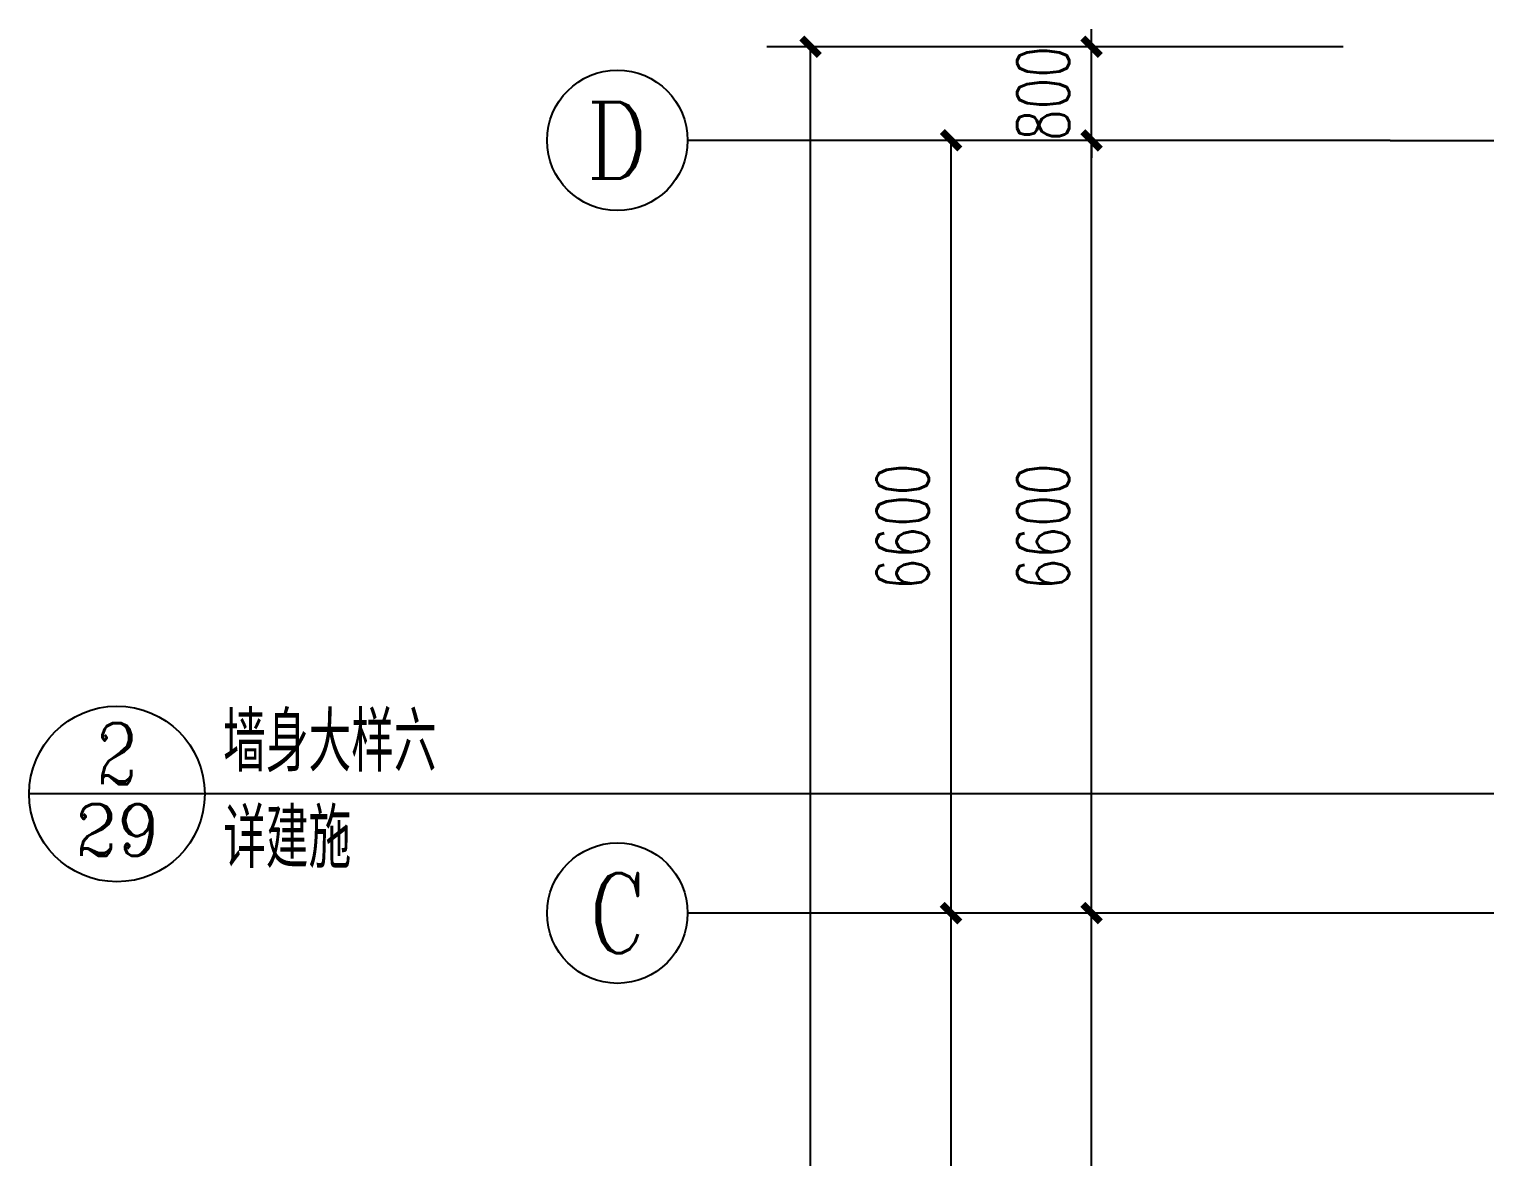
# Model space of a CAD drawing. Extents: x 1738711 to 2346805, y 1189731 to 2516152.
# Drawn here: x 1919160 to 1931595, y 2196677 to 2206309 of the extents above; entities that cross this region are included whole.
import ezdxf
from ezdxf.enums import TextEntityAlignment as Align

# ---------------------------------------------------------------- set-up
doc = ezdxf.new("R2010")
doc.units = 0
doc.header["$LTSCALE"] = 1000
doc.header["$MEASUREMENT"] = 0
for name, color, linetype in [('AXIS', 3, 'Continuous'), ('AXIS_TEXT', 7, 'Continuous'), ('DIM_IDEN', 3, 'Continuous'), ('DOTE', 1, 'Continuous'), ('PUB_DIM', 3, 'Continuous'), ('PUB_TEXT', 7, 'Continuous')]:
    doc.layers.add(name, color=color, linetype=linetype)
doc.styles.add('_TCH_AXIS', font='COMPLEX', dxfattribs={"bigfont": 'GBCBIG'})
doc.styles.add('_TCH_DIM', font='SIMPLEX', dxfattribs={"bigfont": 'GBCBIG'})
doc.styles.add('_TCH_DIM_T3', font='SIMPLEX', dxfattribs={"width": 0.705882, "bigfont": 'GBCBIG'})
doc.styles.add('_TCH_LABEL', font='COMPLEX', dxfattribs={"bigfont": 'GBCBIG'})
doc.styles.add('COMPLEX', font='COMPLEX')
doc.dimstyles.new('_TCH_ARCH&&150', dxfattribs={"dimtxt": 446.25, "dimasz": 150, "dimexe": 375, "dimexo": 450, "dimgap": 189.375, "dimtad": 1, "dimdec": 0, "dimzin": 0, "dimdsep": 46, "dimtxsty": '_TCH_DIM_T3', "dimblk": 'ARCHTICK', "dimcen": 0.09, "dimclrt": 7, "dimazin": 2, "dimtfac": 1, "dimtdec": 0, "dimtix": 1, "dimtmove": 2, "dimatfit": 3, "dimfxl": 1, "dimtolj": 1, "dimtzin": 0, "dimarcsym": 0})

# ---------------------------------------------------------------- blocks, each defined once
blk = doc.blocks.new('_ArchTick')
at = {"color": 0, "linetype": 'ByBlock', "const_width": 0.4}
blk.add_lwpolyline([(-0.5, -0.5), (0.5, 0.5)], dxfattribs=at)
blk = doc.blocks.new('*D3670')
at = {"layer": 'Defpoints', "color": 0, "transparency": 16777216}
for p in [(1928235, 2198759), (1930835, 2198759), (1930835, 2192159)]:
    blk.add_point(p, dxfattribs=at)
at = {"layer": 'PUB_DIM', "color": 0, "lineweight": -2, "transparency": 16777216}
for p, q in [((1930385, 2198759), (1927860, 2198759)), ((1928235, 2192159), (1928235, 2198759)), ((1930385, 2192159), (1927860, 2192159))]:
    blk.add_line(p, q, dxfattribs=at)
at = {"layer": 'PUB_DIM', "color": 0, "lineweight": -2, "transparency": 16777216, "xscale": 150, "yscale": 150, "zscale": 150}
for p, rotation in [((1928235, 2198759), 90), ((1928235, 2192159), 270)]:
    blk.add_blockref('_ArchTick', p, dxfattribs=dict(at, rotation=rotation))
at = {"layer": 'PUB_DIM', "color": 7, "transparency": 16777216, "insert": (1927822, 2195459), "char_height": 446.2, "attachment_point": 5, "rotation": 90, "style": '_TCH_DIM_T3'}
blk.add_mtext('\\A1;6600', dxfattribs=at)
blk = doc.blocks.new('*D3671')
at = {"layer": 'Defpoints', "color": 0, "transparency": 16777216}
for p in [(1928235, 2205359), (1930835, 2205359), (1930835, 2198759)]:
    blk.add_point(p, dxfattribs=at)
at = {"layer": 'PUB_DIM', "color": 0, "lineweight": -2, "transparency": 16777216}
for p, q in [((1930385, 2205359), (1927860, 2205359)), ((1928235, 2198759), (1928235, 2205359)), ((1930385, 2198759), (1927860, 2198759))]:
    blk.add_line(p, q, dxfattribs=at)
at = {"layer": 'PUB_DIM', "color": 0, "lineweight": -2, "transparency": 16777216, "xscale": 150, "yscale": 150, "zscale": 150}
for p, rotation in [((1928235, 2205359), 90), ((1928235, 2198759), 270)]:
    blk.add_blockref('_ArchTick', p, dxfattribs=dict(at, rotation=rotation))
at = {"layer": 'PUB_DIM', "color": 7, "transparency": 16777216, "insert": (1927822, 2202059), "char_height": 446.2, "attachment_point": 5, "rotation": 90, "style": '_TCH_DIM_T3'}
blk.add_mtext('\\A1;6600', dxfattribs=at)
blk = doc.blocks.new('*D3672')
at = {"layer": 'Defpoints', "color": 0, "transparency": 16777216}
for p in [(1928235, 2206159), (1930835, 2206159), (1930835, 2205359)]:
    blk.add_point(p, dxfattribs=at)
at = {"layer": 'PUB_DIM', "color": 0, "lineweight": -2, "transparency": 16777216}
for p, q in [((1928235, 2206159), (1928235, 2206309)), ((1930385, 2206159), (1927860, 2206159)), ((1928235, 2205359), (1928235, 2206159)), ((1930385, 2205359), (1927860, 2205359)), ((1928235, 2205359), (1928235, 2205209))]:
    blk.add_line(p, q, dxfattribs=at)
at = {"layer": 'PUB_DIM', "color": 0, "lineweight": -2, "transparency": 16777216, "xscale": 150, "yscale": 150, "zscale": 150}
for p, rotation in [((1928235, 2206159), 270), ((1928235, 2205359), 90)]:
    blk.add_blockref('_ArchTick', p, dxfattribs=dict(at, rotation=rotation))
at = {"layer": 'PUB_DIM', "color": 7, "transparency": 16777216, "insert": (1927822, 2205759), "char_height": 446.2, "attachment_point": 5, "rotation": 90, "style": '_TCH_DIM_T3'}
blk.add_mtext('\\A1;800', dxfattribs=at)
blk = doc.blocks.new('*D3682')
at = {"layer": 'AXIS', "color": 0, "lineweight": -2, "transparency": 16777216}
for p, q in [((1930335, 2198759), (1926660, 2198759)), ((1927035, 2192159), (1927035, 2198759)), ((1930335, 2192159), (1926660, 2192159))]:
    blk.add_line(p, q, dxfattribs=at)
at = {"layer": 'Defpoints', "color": 0, "transparency": 16777216}
for p in [(1927035, 2198759), (1930785, 2198759), (1930785, 2192159)]:
    blk.add_point(p, dxfattribs=at)
at = {"layer": 'AXIS', "color": 0, "lineweight": -2, "transparency": 16777216, "xscale": 150, "yscale": 150, "zscale": 150}
for p, rotation in [((1927035, 2198759), 90), ((1927035, 2192159), 270)]:
    blk.add_blockref('_ArchTick', p, dxfattribs=dict(at, rotation=rotation))
at = {"layer": 'AXIS', "color": 7, "transparency": 16777216, "insert": (1926622, 2195459), "char_height": 446.2, "attachment_point": 5, "rotation": 90, "style": '_TCH_DIM_T3'}
blk.add_mtext('\\A1;6600', dxfattribs=at)
blk = doc.blocks.new('*D3683')
at = {"layer": 'AXIS', "color": 0, "lineweight": -2, "transparency": 16777216}
for p, q in [((1930335, 2205359), (1926660, 2205359)), ((1927035, 2198759), (1927035, 2205359)), ((1930335, 2198759), (1926660, 2198759))]:
    blk.add_line(p, q, dxfattribs=at)
at = {"layer": 'Defpoints', "color": 0, "transparency": 16777216}
for p in [(1927035, 2205359), (1930785, 2205359), (1930785, 2198759)]:
    blk.add_point(p, dxfattribs=at)
at = {"layer": 'AXIS', "color": 0, "lineweight": -2, "transparency": 16777216, "xscale": 150, "yscale": 150, "zscale": 150}
for p, rotation in [((1927035, 2205359), 90), ((1927035, 2198759), 270)]:
    blk.add_blockref('_ArchTick', p, dxfattribs=dict(at, rotation=rotation))
at = {"layer": 'AXIS', "color": 7, "transparency": 16777216, "insert": (1926622, 2202059), "char_height": 446.2, "attachment_point": 5, "rotation": 90, "style": '_TCH_DIM_T3'}
blk.add_mtext('\\A1;6600', dxfattribs=at)
blk = doc.blocks.new('*D3684')
at = {"layer": 'AXIS', "color": 0, "lineweight": -2, "transparency": 16777216}
for p, q in [((1930385, 2206159), (1925460, 2206159)), ((1925835, 2184759), (1925835, 2206159)), ((1930385, 2184759), (1925460, 2184759))]:
    blk.add_line(p, q, dxfattribs=at)
at = {"layer": 'Defpoints', "color": 0, "transparency": 16777216}
for p in [(1925835, 2206159), (1930835, 2206159), (1930835, 2184759)]:
    blk.add_point(p, dxfattribs=at)
at = {"layer": 'AXIS', "color": 0, "lineweight": -2, "transparency": 16777216, "xscale": 150, "yscale": 150, "zscale": 150}
for p, rotation in [((1925835, 2206159), 90), ((1925835, 2184759), 270)]:
    blk.add_blockref('_ArchTick', p, dxfattribs=dict(at, rotation=rotation))
at = {"layer": 'AXIS', "color": 7, "transparency": 16777216, "insert": (1925422, 2195459), "char_height": 446.2, "attachment_point": 5, "rotation": 90, "style": '_TCH_DIM_T3'}
blk.add_mtext('\\A1;21400', dxfattribs=at)
blk = doc.blocks.new('_AXISO')
blk.add_circle((0, 0), 0.5)
at = {"layer": 'AXIS_TEXT', "style": 'COMPLEX', "width": 1.041667}
blk.add_attdef('A', text='', height=0.56, dxfattribs=at).set_placement((-0.25, -0.28), (0.25, -0.28), align=Align.FIT)

msp = doc.modelspace()

# ---------------------------------------------------------------- linework, layer by layer
at = {"layer": 'AXIS'}
for p, q in [((1930784.6, 2205359.1), (1924784.6, 2205359.1)), ((1930784.6, 2198759.1), (1924784.6, 2198759.1))]:
    msp.add_line(p, q, dxfattribs=at)
at = {"layer": 'DIM_IDEN'}
for p, q in [((1920659.6, 2199776.6), (1919159.6, 2199776.6)), ((1930230.8, 2199776.6), (1920659.6, 2199776.6)), ((1933659.7, 2199776.6), (1930230.8, 2199776.6))]:
    msp.add_line(p, q, dxfattribs=at)
msp.add_circle((1919909.6, 2199776.6), 750, dxfattribs=at)
at = {"layer": 'DOTE'}
for p, q in [((1930784.6, 2205359.1), (1992284.6, 2205359.1)), ((1992284.6, 2198759.1), (1930784.6, 2198759.1))]:
    msp.add_line(p, q, dxfattribs=at)

# ---------------------------------------------------------------- block references
at = {"layer": 'AXIS'}
ref = msp.add_blockref('_AXISO', (1924184.6, 2205359.1), dxfattribs=dict(at, xscale=1200, yscale=1200, zscale=1200))
ref.add_attrib('A', 'D', dxfattribs={"layer": 'AXIS_TEXT', "ltscale": 0.5, "height": 652.9, "style": '_TCH_AXIS'}).set_placement((1923920.4, 2205032.6), (1924448.9, 2205032.6), align=Align.FIT)
ref = msp.add_blockref('_AXISO', (1924184.6, 2198759.1), dxfattribs=dict(at, xscale=1200, yscale=1200, zscale=1200))
ref.add_attrib('A', 'C', dxfattribs={"layer": 'AXIS_TEXT', "ltscale": 0.5, "height": 683.5, "style": '_TCH_AXIS'}).set_placement((1923940.5, 2198417.3), (1924428.7, 2198417.3), align=Align.FIT)

# ---------------------------------------------------------------- texts
at = {"layer": 'PUB_TEXT', "color": 7, "style": '_TCH_DIM'}
for s, p in [('墙身大样六', (1920817.1, 2199967.6)), ('详建施', (1920817.1, 2199144.4))]:
    msp.add_text(s, height=506.38, dxfattribs=at).set_placement(p)
at = {"layer": 'PUB_TEXT', "color": 7, "style": '_TCH_LABEL'}
for s, height, p, p2 in [('2', 522, (1919735.6, 2199859.6), (1920083.6, 2199859.6)), ('29', 439.31, (1919554, 2199248.9), (1920265.2, 2199248.9))]:
    msp.add_text(s, height=height, dxfattribs=at).set_placement(p, p2, align=Align.FIT)

# ---------------------------------------------------------------- dimensions: what is measured, and where the dimension line sits
at = {"layer": 'AXIS'}
for p1, p2, distance, picture, middle in [((1930835.1, 2184759.1), (1930835.1, 2206159.1), 5000.5, '*D3684', (1925422.1, 2195459.1)), ((1930784.6, 2198759.1), (1930784.6, 2205359.1), 3750, '*D3683', (1926622.1, 2202059.1)), ((1930784.6, 2192159.1), (1930784.6, 2198759.1), 3750, '*D3682', (1926622.1, 2195459.1))]:
    dim = msp.add_aligned_dim(p1=p1, p2=p2, distance=distance, dimstyle='_TCH_ARCH&&150', dxfattribs=at)
    dim.commit()
    dim.dimension.update_dxf_attribs({"geometry": picture, "text_midpoint": middle})
at = {"layer": 'PUB_DIM'}
for p1, p2, picture, middle in [((1930835.1, 2205359.1), (1930835.1, 2206159.1), '*D3672', (1927822.1, 2205759.1)), ((1930835.1, 2198759.1), (1930835.1, 2205359.1), '*D3671', (1927822.1, 2202059.1)), ((1930835.1, 2192159.1), (1930835.1, 2198759.1), '*D3670', (1927822.1, 2195459.1))]:
    dim = msp.add_aligned_dim(p1=p1, p2=p2, distance=2600.5, dimstyle='_TCH_ARCH&&150', dxfattribs=at)
    dim.commit()
    dim.dimension.update_dxf_attribs({"geometry": picture, "text_midpoint": middle})

doc.saveas('drawing.dxf')
